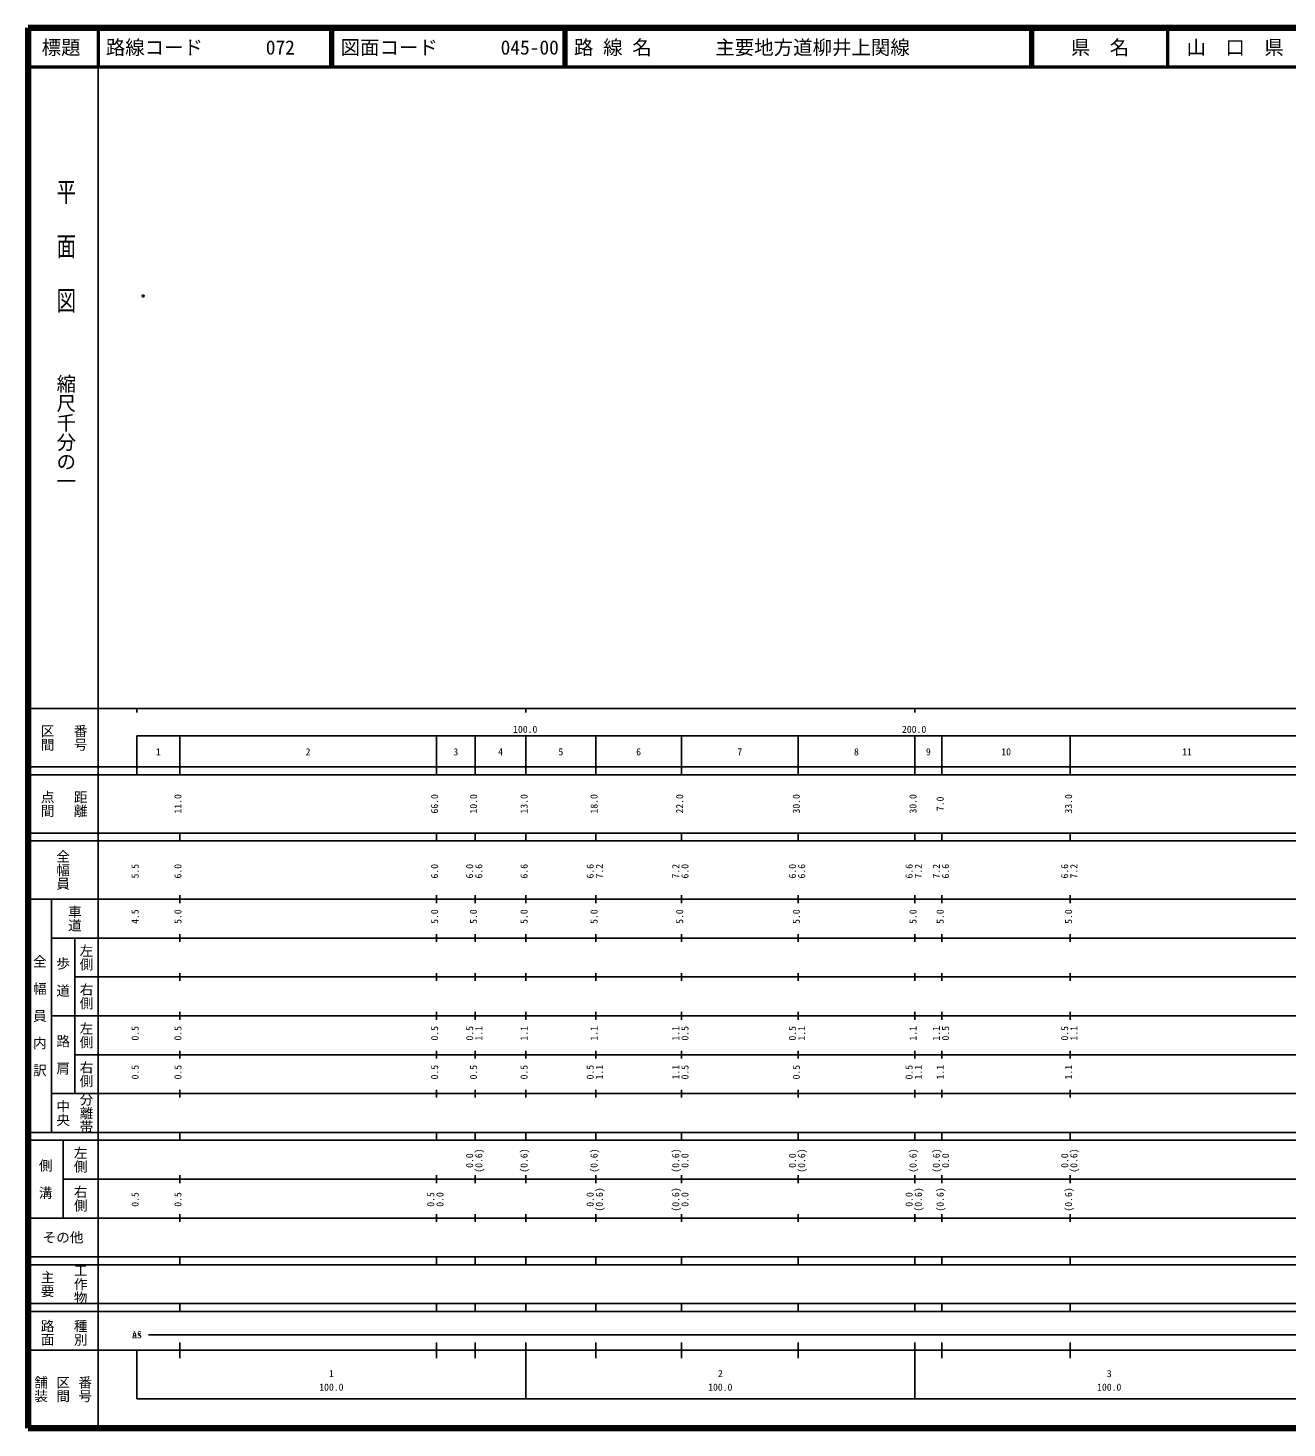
# Model space of a CAD drawing. Units: millimetres on the paper. Extents: x 40 to 680, y 20 to 380.
# Drawn here: x 40 to 363.7, y 20 to 380 of the extents above; entities that cross this region are included whole.
import ezdxf
from ezdxf.enums import TextEntityAlignment as Align

# ---------------------------------------------------------------- set-up
doc = ezdxf.new("R2010")
doc.units = ezdxf.units.MM
doc.header["$PDMODE"] = 32
doc.header["$PDSIZE"] = 0.5
doc.layers.add('M-OTRS', color=6, linetype='Continuous')
doc.layers.add('M-TTL-TXT', color=7, linetype='Continuous')
for name, color, linetype, lineweight in [('M-TTL', 2, 'Continuous', 140), ('M-TTL-BAND', 7, 'Continuous', 25), ('M-TTL-LINE', 7, 'Continuous', 50)]:
    doc.layers.add(name, color=color, linetype=linetype, lineweight=lineweight)
doc.styles.add('@ＭＳ ゴシック', font='')
doc.styles.add('ＭＳ ゴシック', font='')
doc.styles.get('@ＭＳ ゴシック').set_extended_font_data('@MS Gothic')
doc.styles.get('ＭＳ ゴシック').set_extended_font_data('MS Gothic')

msp = doc.modelspace()

# ---------------------------------------------------------------- linework, layer by layer
at = {"layer": 'M-OTRS'}
msp.add_point((69.644, 311.085), dxfattribs=at)
at = {"layer": 'M-TTL'}
for p, q in [((40, 380), (40, 20)), ((680, 380), (40, 380)), ((40, 20), (680, 20))]:
    msp.add_line(p, q, dxfattribs=at)
at = {"layer": 'M-TTL-BAND'}
for p, q in [((58, 370), (58, 20)), ((40, 205), (579, 205)), ((68, 205), (68, 204)), ((168, 205), (168, 204)), ((268, 205), (268, 204)), ((68, 198), (579, 198)), ((68, 198), (68, 188)), ((79, 188), (79, 198)), ((145, 188), (145, 198)), ((155, 188), (155, 198)), ((168, 188), (168, 198)), ((186, 188), (186, 198)), ((208, 188), (208, 198)), ((238, 188), (238, 198)), ((268, 188), (268, 198)), ((275, 188), (275, 198)), ((308, 188), (308, 198)), ((40, 190), (579, 190)), ((40, 188), (579, 188)), ((40, 173), (579, 173)), ((79, 171), (79, 173)), ((145, 171), (145, 173)), ((155, 171), (155, 173)), ((168, 171), (168, 173)), ((186, 171), (186, 173)), ((208, 171), (208, 173)), ((238, 171), (238, 173)), ((268, 171), (268, 173)), ((275, 171), (275, 173)), ((308, 171), (308, 173)), ((40, 171), (579, 171)), ((40, 156), (579, 156)), ((46, 96), (46, 156)), ((79, 155), (79, 157)), ((145, 155), (145, 157)), ((155, 155), (155, 157)), ((168, 155), (168, 157)), ((186, 155), (186, 157)), ((208, 155), (208, 157)), ((238, 155), (238, 157)), ((268, 155), (268, 157)), ((275, 155), (275, 157)), ((308, 155), (308, 157)), ((46, 146), (579, 146)), ((52, 146), (52, 106)), ((79, 145), (79, 147)), ((145, 145), (145, 147)), ((155, 145), (155, 147)), ((168, 145), (168, 147)), ((186, 145), (186, 147)), ((208, 145), (208, 147)), ((238, 145), (238, 147)), ((268, 145), (268, 147)), ((275, 145), (275, 147)), ((308, 145), (308, 147)), ((79, 135), (79, 137)), ((145, 135), (145, 137)), ((155, 135), (155, 137)), ((168, 135), (168, 137)), ((186, 135), (186, 137)), ((208, 135), (208, 137)), ((238, 135), (238, 137)), ((268, 135), (268, 137)), ((275, 135), (275, 137)), ((308, 135), (308, 137)), ((52, 136), (579, 136)), ((46, 126), (579, 126)), ((79, 125), (79, 127)), ((145, 125), (145, 127)), ((155, 125), (155, 127)), ((168, 125), (168, 127)), ((186, 125), (186, 127)), ((208, 125), (208, 127)), ((238, 125), (238, 127)), ((268, 125), (268, 127)), ((275, 125), (275, 127)), ((308, 125), (308, 127)), ((52, 116), (579, 116)), ((79, 115), (79, 117)), ((145, 115), (145, 117)), ((155, 115), (155, 117)), ((168, 115), (168, 117)), ((186, 115), (186, 117)), ((208, 115), (208, 117)), ((238, 115), (238, 117)), ((268, 115), (268, 117)), ((275, 115), (275, 117)), ((308, 115), (308, 117)), ((46, 106), (579, 106)), ((79, 105), (79, 107)), ((145, 105), (145, 107)), ((155, 105), (155, 107)), ((168, 105), (168, 107)), ((186, 105), (186, 107)), ((208, 105), (208, 107)), ((238, 105), (238, 107)), ((268, 105), (268, 107)), ((275, 105), (275, 107)), ((308, 105), (308, 107)), ((40, 96), (579, 96)), ((40, 94), (579, 94)), ((49, 94), (49, 74)), ((79, 94), (79, 96)), ((145, 94), (145, 96)), ((155, 94), (155, 96)), ((168, 94), (168, 96)), ((186, 94), (186, 96)), ((208, 94), (208, 96)), ((238, 94), (238, 96)), ((268, 94), (268, 96)), ((275, 94), (275, 96)), ((308, 94), (308, 96)), ((49, 84), (579, 84)), ((79, 83), (79, 85)), ((145, 83), (145, 85)), ((155, 83), (155, 85)), ((168, 83), (168, 85)), ((186, 83), (186, 85)), ((208, 83), (208, 85)), ((238, 83), (238, 85)), ((268, 83), (268, 85)), ((275, 83), (275, 85)), ((308, 83), (308, 85)), ((40, 74), (579, 74)), ((79, 73), (79, 75)), ((145, 73), (145, 75)), ((155, 73), (155, 75)), ((168, 73), (168, 75)), ((186, 73), (186, 75)), ((208, 73), (208, 75)), ((238, 73), (238, 75)), ((268, 73), (268, 75)), ((275, 73), (275, 75)), ((308, 73), (308, 75)), ((40, 64), (579, 64)), ((40, 62), (579, 62)), ((79, 62), (79, 64)), ((145, 62), (145, 64)), ((155, 62), (155, 64)), ((168, 62), (168, 64)), ((186, 62), (186, 64)), ((208, 62), (208, 64)), ((238, 62), (238, 64)), ((268, 62), (268, 64)), ((275, 62), (275, 64)), ((308, 62), (308, 64)), ((40, 52), (579, 52)), ((79, 50), (79, 52)), ((145, 50), (145, 52)), ((155, 50), (155, 52)), ((168, 50), (168, 52)), ((186, 50), (186, 52)), ((208, 50), (208, 52)), ((238, 50), (238, 52)), ((268, 50), (268, 52)), ((275, 50), (275, 52)), ((308, 50), (308, 52)), ((40, 50), (579, 50)), ((71, 44), (565, 44)), ((40, 40), (579, 40)), ((68, 40), (68, 27.5)), ((79, 38), (79, 42)), ((145, 38), (145, 42)), ((155, 38), (155, 42)), ((168, 27.5), (168, 42)), ((186, 38), (186, 42)), ((208, 38), (208, 42)), ((238, 38), (238, 42)), ((268, 27.5), (268, 42)), ((275, 38), (275, 42)), ((308, 38), (308, 42)), ((68, 27.5), (579, 27.5))]:
    msp.add_line(p, q, dxfattribs=at)
at = {"layer": 'M-TTL-LINE'}
for p, q in [((58, 380), (58, 370)), ((117.75, 380), (117.75, 370)), ((118.25, 380), (118.25, 370)), ((177.75, 380), (177.75, 370)), ((178.25, 380), (178.25, 370)), ((297.75, 380), (297.75, 370)), ((298.25, 380), (298.25, 370)), ((333, 380), (333, 370)), ((40, 370), (680, 370))]:
    msp.add_line(p, q, dxfattribs=at)

# ---------------------------------------------------------------- texts
at = {"layer": 'M-TTL-BAND', "style": '@ＭＳ ゴシック', "width": 1.4}
msp.add_text('平  面  図', height=3.666, rotation=270, dxfattribs=at).set_placement((49.777, 306.475), align=Align.MIDDLE_RIGHT)
at = {"layer": 'M-TTL-BAND', "style": '@ＭＳ ゴシック'}
msp.add_text('縮尺千分の一', height=3.666, rotation=270, dxfattribs=at).set_placement((49.777, 261.03), align=Align.MIDDLE_RIGHT)
for s, p in [('区間', (45, 197.5)), ('番号', (53.5, 197.5)), ('点間', (45, 180.5)), ('距離', (53.5, 180.5)), ('全幅員', (49, 163.5)), ('車道', (52, 151)), ('左側', (55, 141)), ('全\u3000幅\u3000員\u3000内\u3000訳', (43, 126)), ('歩\u3000道', (49, 136)), ('右側', (55, 131)), ('左側', (55, 121)), ('路\u3000肩', (49, 116)), ('右側', (55, 111)), ('分離帯', (55, 101)), ('中央', (49, 101)), ('左側', (53.5, 89)), ('側\u3000溝', (44.5, 84)), ('右側', (53.5, 79)), ('工作物', (53.5, 57)), ('主要', (45, 57)), ('路面', (45, 44.5)), ('種別', (53.5, 44.5)), ('舗装', (43.333, 30)), ('区間', (49, 30)), ('番号', (54.667, 30))]:
    msp.add_text(s, height=2.566, rotation=270, dxfattribs=at).set_placement(p, align=Align.MIDDLE_CENTER)
at = {"layer": 'M-TTL-BAND', "style": 'ＭＳ ゴシック'}
for s, p in [('100.0', (167.844, 198.195)), ('200.0', (267.844, 198.195)), ('1', (73.5, 192.405)), ('2', (112, 192.405)), ('3', (150, 192.405)), ('4', (161.5, 192.405)), ('5', (177, 192.405)), ('6', (197, 192.405)), ('7', (223, 192.405)), ('8', (253, 192.405)), ('9', (271.5, 192.405)), ('10', (291.5, 192.405)), ('11', (338, 192.405)), ('AS', (68, 42.5)), ('AS', (68, 42.5)), ('as', (68, 42.5)), ('as', (68, 42.5)), ('1', (118, 32.523)), ('2', (218, 32.523)), ('3', (318, 32.523)), ('100.0', (118, 29.033)), ('100.0', (218, 29.033)), ('100.0', (318, 29.033))]:
    msp.add_text(s, height=1.833, dxfattribs=at).set_placement(p, align=Align.BOTTOM_CENTER)
for s, p in [('11.0', (80, 180.5)), ('66.0', (146, 180.5)), ('10.0', (156, 180.5)), ('13.0', (169, 180.5)), ('18.0', (187, 180.5)), ('22.0', (209, 180.5)), ('30.0', (239, 180.5)), ('30.0', (269, 180.5)), ('7.0', (276, 180.5)), ('33.0', (309, 180.5)), ('5.5', (69, 163.174)), ('6.0', (80, 163.174)), ('6.0', (146, 163.174)), ('6.0', (155, 163.174)), ('6.6', (157.37, 163.174)), ('6.6', (169, 163.174)), ('6.6', (186, 163.174)), ('7.2', (188.37, 163.174)), ('7.2', (208, 163.174)), ('6.0', (210.37, 163.174)), ('6.0', (238, 163.174)), ('6.6', (240.37, 163.174)), ('6.6', (268, 163.174)), ('7.2', (270.37, 163.174)), ('7.2', (275, 163.174)), ('6.6', (277.37, 163.174)), ('6.6', (308, 163.174)), ('7.2', (310.37, 163.174)), ('4.5', (69, 151.5)), ('5.0', (80, 151.5)), ('5.0', (146, 151.5)), ('5.0', (156, 151.5)), ('5.0', (169, 151.5)), ('5.0', (187, 151.5)), ('5.0', (209, 151.5)), ('5.0', (239, 151.5)), ('5.0', (269, 151.5)), ('5.0', (276, 151.5)), ('5.0', (309, 151.5)), ('0.5', (69, 121.5)), ('0.5', (80, 121.5)), ('0.5', (146, 121.5)), ('0.5', (155, 121.5)), ('1.1', (157.37, 121.5)), ('1.1', (169, 121.5)), ('1.1', (187, 121.5)), ('1.1', (208, 121.5)), ('0.5', (210.37, 121.5)), ('0.5', (238, 121.5)), ('1.1', (240.37, 121.5)), ('1.1', (269, 121.5)), ('1.1', (275, 121.5)), ('0.5', (277.37, 121.5)), ('0.5', (308, 121.5)), ('1.1', (310.37, 121.5)), ('0.5', (69, 111.5)), ('0.5', (80, 111.5)), ('0.5', (146, 111.5)), ('0.5', (156, 111.5)), ('0.5', (169, 111.5)), ('0.5', (186, 111.5)), ('1.1', (188.37, 111.5)), ('1.1', (208, 111.5)), ('0.5', (210.37, 111.5)), ('0.5', (239, 111.5)), ('0.5', (268, 111.5)), ('1.1', (270.37, 111.5)), ('1.1', (276, 111.5)), ('1.1', (309, 111.5)), ('0.0', (155, 88.764)), ('(0.6)', (157.37, 88.764)), ('(0.6)', (169, 88.764)), ('(0.6)', (187, 88.764)), ('(0.6)', (208, 88.764)), ('0.0', (210.37, 88.764)), ('0.0', (238, 88.764)), ('(0.6)', (240.37, 88.764)), ('(0.6)', (269, 88.764)), ('(0.6)', (275, 88.764)), ('0.0', (277.37, 88.764)), ('0.0', (308, 88.764)), ('(0.6)', (310.37, 88.764)), ('0.5', (69, 78.764)), ('0.5', (80, 78.764)), ('0.5', (145, 78.764)), ('0.0', (147.37, 78.764)), ('0.0', (186, 78.764)), ('(0.6)', (188.37, 78.764)), ('(0.6)', (208, 78.764)), ('0.0', (210.37, 78.764)), ('0.0', (268, 78.764)), ('(0.6)', (270.37, 78.764)), ('(0.6)', (276, 78.764)), ('(0.6)', (309, 78.764))]:
    msp.add_text(s, height=1.833, rotation=90, dxfattribs=at).set_placement(p, align=Align.BOTTOM_CENTER)
msp.add_text('その他', height=2.566, dxfattribs=at).set_placement((49, 69), align=Align.MIDDLE_CENTER)
at = {"layer": 'M-TTL-TXT', "style": 'ＭＳ ゴシック'}
for s, p in [('標題', (48.5, 375)), ('県\u3000名', (315.625, 375)), ('山\u3000口\u3000県', (350.375, 375))]:
    msp.add_text(s, height=3.666, dxfattribs=at).set_placement(p, align=Align.MIDDLE_CENTER)
for s, p in [('路線コード', (60, 375)), ('072', (101.142, 375)), ('072', (101.142, 375)), ('072', (101.142, 375)), ('図面コード', (120.38, 375)), ('045-00', (161.521, 375)), ('路 線 名', (180.38, 375)), ('主要地方道柳井上関線', (216.734, 375))]:
    msp.add_text(s, height=3.666, dxfattribs=at).set_placement(p, align=Align.MIDDLE_LEFT)

doc.saveas('drawing.dxf')
